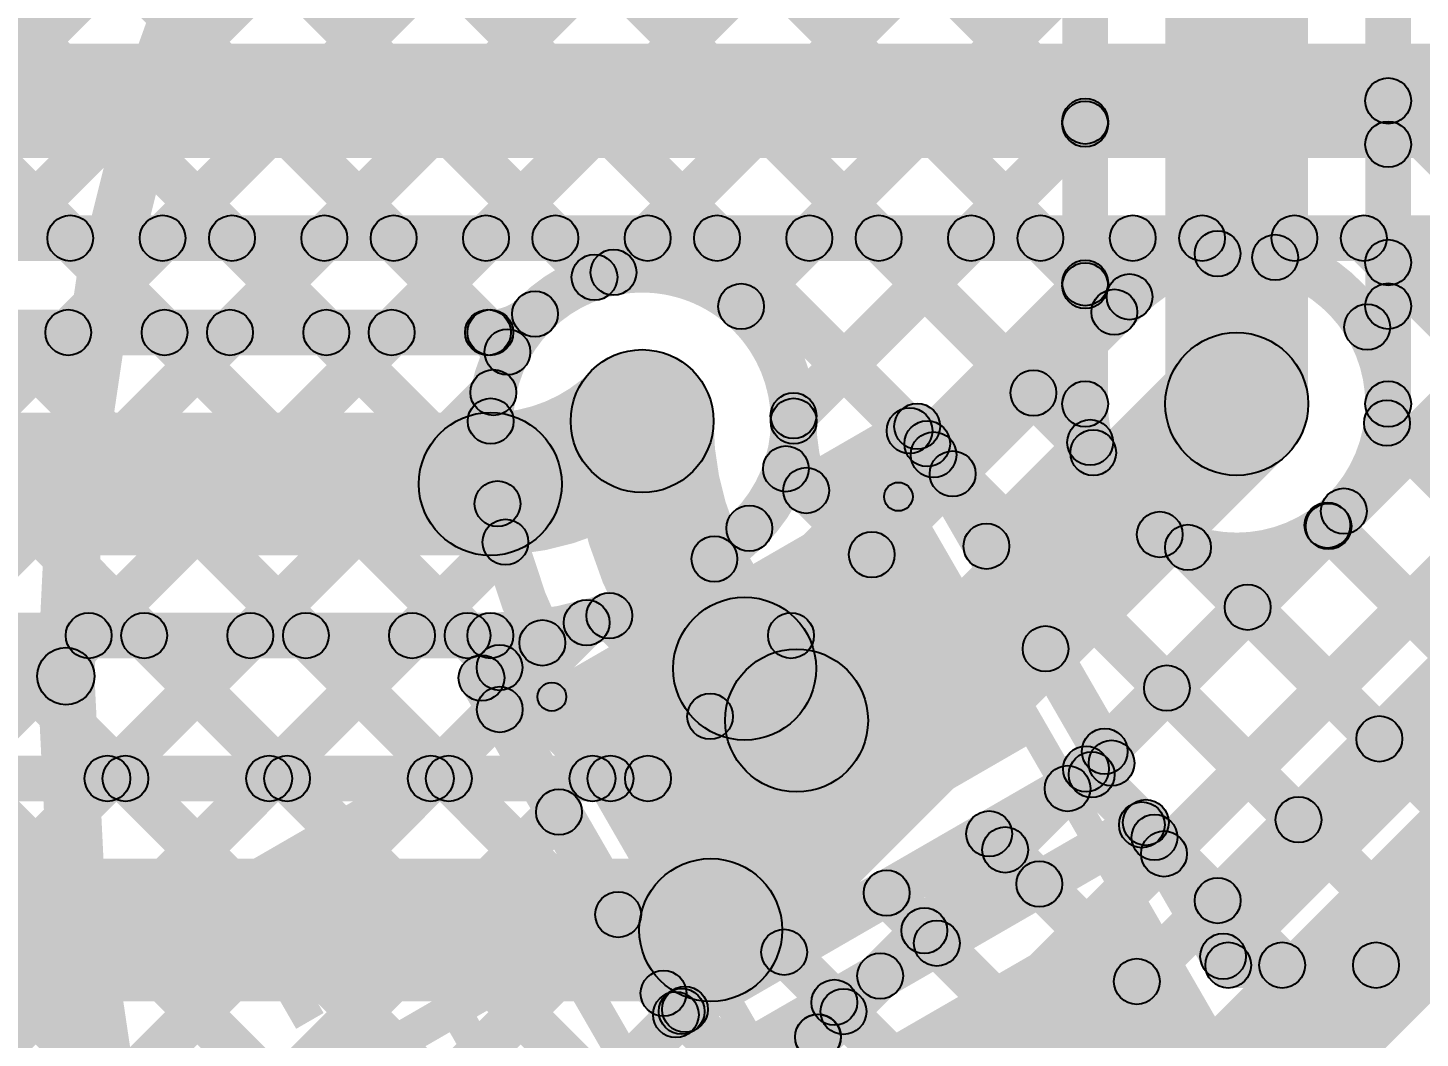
# Model space of a CAD drawing. Header units: millimetres. Extents: x 0 to 5.55, y 0 to 1.02.
# Drawn here: x 0.8995 to 1.1431, y 0.4211 to 0.5978 of the extents above; entities that cross this region are included whole.
import ezdxf

# ---------------------------------------------------------------- set-up
doc = ezdxf.new("R2010")
doc.units = ezdxf.units.MM
doc.header["$MEASUREMENT"] = 0
for name, color, linetype in [('BottomLayer', 5, 'Continuous'), ('TopLayer', 1, 'Continuous'), ('TopOverlay', 2, 'Continuous'), ('TopPaste', 8, 'Continuous'), ('TopSolder', 216, 'Continuous'), ('ViaHoleLayer', 16, 'Continuous')]:
    doc.layers.add(name, color=color, linetype=linetype)

# ---------------------------------------------------------------- blocks, each defined once
blk = doc.blocks.new('LED_0805_38')
at = {"layer": 'TopLayer'}
for points in [[(-0.05999, 0.03001), (-0.01999, 0.03001), (-0.01999, -0.02999), (-0.05999, -0.02999)], [(0.02001, 0.03001), (0.06001, 0.03001), (0.06001, -0.02999), (0.02001, -0.02999)]]:
    blk.add_hatch(color=1, dxfattribs=at).paths.add_polyline_path(points)
at = {"layer": 'TopOverlay'}
h = blk.add_hatch(color=2, dxfattribs=at)
edge = h.paths.add_edge_path()
edge.add_arc((-0.06499, 0.03501), 0.0025, 0, 360)
h = blk.add_hatch(color=2, dxfattribs=at)
edge = h.paths.add_edge_path()
edge.add_arc((-0.06499, 0.03501), 0.0025, 0, 360)
for points in [[(-0.06499, 0.03251), (-0.06499, 0.03751), (0.06501, 0.03751), (0.06501, 0.03251)], [(0.09601, 0.03701), (0.06401, 0.03701), (0.06401, -0.03699), (0.09601, -0.03699)], [(-0.06249, -0.03499), (-0.06749, -0.03499), (-0.06749, 0.03501), (-0.06249, 0.03501)], [(0.06751, -0.03499), (0.06251, -0.03499), (0.06251, 0.03501), (0.06751, 0.03501)], [(-0.06499, -0.03749), (-0.06499, -0.03249), (0.06501, -0.03249), (0.06501, -0.03749)]]:
    blk.add_hatch(color=2, dxfattribs=at).paths.add_polyline_path(points)
h = blk.add_hatch(color=2, dxfattribs=at)
edge = h.paths.add_edge_path()
edge.add_arc((0.06501, 0.03501), 0.0025, 0, 360)
h = blk.add_hatch(color=2, dxfattribs=at)
edge = h.paths.add_edge_path()
edge.add_arc((0.06501, 0.03501), 0.0025, 0, 360)
h = blk.add_hatch(color=2, dxfattribs=at)
edge = h.paths.add_edge_path()
edge.add_arc((-0.06499, -0.03499), 0.0025, 0, 360)
h = blk.add_hatch(color=2, dxfattribs=at)
edge = h.paths.add_edge_path()
edge.add_arc((-0.06499, -0.03499), 0.0025, 0, 360)
h = blk.add_hatch(color=2, dxfattribs=at)
edge = h.paths.add_edge_path()
edge.add_arc((0.06501, -0.03499), 0.0025, 0, 360)
h = blk.add_hatch(color=2, dxfattribs=at)
edge = h.paths.add_edge_path()
edge.add_arc((0.06501, -0.03499), 0.0025, 0, 360)
at = {"layer": 'TopPaste'}
for points in [[(-0.05999, 0.03001), (-0.01999, 0.03001), (-0.01999, -0.02999), (-0.05999, -0.02999)], [(0.02001, 0.03001), (0.06001, 0.03001), (0.06001, -0.02999), (0.02001, -0.02999)]]:
    blk.add_hatch(color=8, dxfattribs=at).paths.add_polyline_path(points)
at = {"layer": 'TopSolder'}
for points in [[(-0.06399, 0.03401), (-0.01599, 0.03401), (-0.01599, -0.03399), (-0.06399, -0.03399)], [(0.01601, 0.03401), (0.06401, 0.03401), (0.06401, -0.03399), (0.01601, -0.03399)]]:
    blk.add_hatch(color=216, dxfattribs=at).paths.add_polyline_path(points)
at = {"layer": 'TopOverlay'}
for centre in [(-0.06499, 0.03501), (-0.06499, 0.03501), (0.06501, 0.03501), (0.06501, 0.03501), (-0.06499, -0.03499), (-0.06499, -0.03499), (0.06501, -0.03499), (0.06501, -0.03499)]:
    blk.add_circle(centre, 0.0025, dxfattribs=at)

msp = doc.modelspace()

# ---------------------------------------------------------------- hatches: boundary and pattern name
at = {"layer": 'BottomLayer'}
for points in [[(0.581, 0.575), (0.581, 0.595), (1.381, 0.595), (1.381, 0.575)], [(0.6876, 0.557), (0.6876, 0.565), (1.3715, 0.565), (1.3715, 0.557)], [(0.90944, 0.54167), (0.90378, 0.54733), (0.92028, 0.56383), (0.92594, 0.55817)], [(0.90413, 0.55817), (0.90979, 0.56383), (0.92629, 0.54733), (0.92063, 0.54167)], [(0.93772, 0.54167), (0.93207, 0.54733), (0.94857, 0.56383), (0.95422, 0.55817)], [(0.93242, 0.55817), (0.93808, 0.56383), (0.95458, 0.54733), (0.94892, 0.54167)], [(0.96601, 0.54167), (0.96035, 0.54733), (0.97685, 0.56383), (0.98251, 0.55817)], [(0.9607, 0.55817), (0.96636, 0.56383), (0.98286, 0.54733), (0.9772, 0.54167)], [(0.98899, 0.55817), (0.99464, 0.56383), (1.00149, 0.55698), (0.99583, 0.55133)], [(1.00115, 0.46367), (0.99549, 0.46933), (1.08999, 0.56383), (1.09565, 0.55817)], [(1.00481, 0.55219), (0.99916, 0.55785), (1.00514, 0.56383), (1.01079, 0.55817)], [(1.006, 0.38367), (1.00034, 0.38933), (1.17484, 0.56383), (1.1805, 0.55817)], [(1.01727, 0.55817), (1.02293, 0.56383), (1.06414, 0.52262), (1.05848, 0.51696)], [(1.02714, 0.54623), (1.02148, 0.55189), (1.03342, 0.56383), (1.03908, 0.55817)], [(1.03428, 0.38367), (1.02863, 0.38933), (1.20313, 0.56383), (1.20878, 0.55817)], [(1.03631, 0.52712), (1.03065, 0.53278), (1.0617, 0.56383), (1.06736, 0.55817)], [(1.04556, 0.55817), (1.05121, 0.56383), (1.07828, 0.53676), (1.07263, 0.5311)], [(1.07384, 0.55817), (1.0795, 0.56383), (1.09242, 0.5509), (1.08677, 0.54524)], [(1.10212, 0.55817), (1.10778, 0.56383), (1.11049, 0.56112), (1.10484, 0.55546)], [(1.12056, 0.5548), (1.1149, 0.56046), (1.11827, 0.56383), (1.12393, 0.55817)], [(1.13041, 0.55817), (1.13607, 0.56383), (1.18121, 0.51869), (1.17555, 0.51303)], [(1.13666, 0.54262), (1.13101, 0.54828), (1.14656, 0.56383), (1.15221, 0.55817)], [(1.01085, 0.46367), (1.00519, 0.46933), (1.08943, 0.55357), (1.09509, 0.54791)], [(0.764, 0.5405), (0.764, 0.5485), (0.98044, 0.5485), (0.98044, 0.5405)], [(1.02784, 0.43116), (1.01016, 0.44884), (1.10216, 0.54084), (1.11984, 0.52316)], [(1.13446, 0.52584), (1.14012, 0.53149), (1.16707, 0.50454), (1.16141, 0.49889)], [(0.73, 0.5055), (0.73, 0.5305), (0.98044, 0.5305), (0.98044, 0.5055)], [(1.02933, 0.51783), (1.03498, 0.52349), (1.05, 0.50847), (1.04434, 0.50282)], [(1.05185, 0.38367), (1.04619, 0.38933), (1.17943, 0.52257), (1.18509, 0.51691)], [(1.0406, 0.41847), (1.03494, 0.42412), (1.12691, 0.51609), (1.13257, 0.51043)], [(1.12424, 0.50777), (1.1299, 0.51342), (1.15292, 0.4904), (1.14727, 0.48474)], [(1.06884, 0.35116), (1.05116, 0.36884), (1.19216, 0.50984), (1.20984, 0.49216)], [(1.01681, 0.50206), (1.02247, 0.50772), (1.03586, 0.49433), (1.0302, 0.48868)], [(0.99844, 0.49215), (1.0041, 0.49781), (1.02171, 0.48019), (1.01606, 0.47453)], [(1.1101, 0.49363), (1.11576, 0.49928), (1.13878, 0.47626), (1.13313, 0.4706)], [(0.764, 0.4875), (0.764, 0.4955), (0.98044, 0.4955), (0.98044, 0.4875)], [(0.97286, 0.46367), (0.9672, 0.46933), (0.99446, 0.49658), (1.00012, 0.49093)], [(0.88801, 0.46367), (0.88235, 0.46933), (0.90735, 0.49433), (0.91301, 0.48867)], [(0.88878, 0.48867), (0.89444, 0.49433), (0.91944, 0.46933), (0.91378, 0.46367)], [(0.91629, 0.46367), (0.91064, 0.46933), (0.93564, 0.49433), (0.94129, 0.48867)], [(0.91707, 0.48867), (0.92272, 0.49433), (0.94772, 0.46933), (0.94207, 0.46367)], [(0.94458, 0.46367), (0.93892, 0.46933), (0.96392, 0.49433), (0.96958, 0.48867)], [(0.94535, 0.48867), (0.95101, 0.49433), (0.97601, 0.46933), (0.97035, 0.46367)], [(0.97363, 0.48867), (0.97929, 0.49433), (1.00429, 0.46933), (0.99863, 0.46367)], [(1.09596, 0.47948), (1.10162, 0.48514), (1.12464, 0.46212), (1.11898, 0.45646)], [(0.764, 0.4625), (0.764, 0.4705), (1.00802, 0.4705), (1.00802, 0.4625)], [(1.08182, 0.46534), (1.08747, 0.471), (1.1105, 0.44797), (1.10484, 0.44232)], [(1.06768, 0.4512), (1.07333, 0.45686), (1.09636, 0.43383), (1.0907, 0.42818)], [(0.73, 0.4275), (0.73, 0.4525), (1.019, 0.4525), (1.019, 0.4275)], [(1.05353, 0.43706), (1.05919, 0.44271), (1.08221, 0.41969), (1.07656, 0.41403)], [(1.03939, 0.42291), (1.04505, 0.42857), (1.06807, 0.40555), (1.06241, 0.39989)]]:
    msp.add_hatch(color=5, dxfattribs=at).paths.add_polyline_path(points)
h = msp.add_hatch(color=5, dxfattribs=at)
edge = h.paths.add_edge_path()
edge.add_arc((0.90696, 0.561), 0.004, 0, 360)
h = msp.add_hatch(color=5, dxfattribs=at)
edge = h.paths.add_edge_path()
edge.add_arc((0.92311, 0.561), 0.004, 0, 360)
h = msp.add_hatch(color=5, dxfattribs=at)
edge = h.paths.add_edge_path()
edge.add_arc((0.93525, 0.561), 0.004, 0, 360)
h = msp.add_hatch(color=5, dxfattribs=at)
edge = h.paths.add_edge_path()
edge.add_arc((0.9514, 0.561), 0.004, 0, 360)
h = msp.add_hatch(color=5, dxfattribs=at)
edge = h.paths.add_edge_path()
edge.add_arc((0.96353, 0.561), 0.004, 0, 360)
h = msp.add_hatch(color=5, dxfattribs=at)
edge = h.paths.add_edge_path()
edge.add_arc((0.97968, 0.561), 0.004, 0, 360)
h = msp.add_hatch(color=5, dxfattribs=at)
edge = h.paths.add_edge_path()
edge.add_arc((0.99182, 0.561), 0.004, 0, 360)
h = msp.add_hatch(color=5, dxfattribs=at)
edge = h.paths.add_edge_path()
edge.add_arc((1.00796, 0.561), 0.004, 0, 360)
h = msp.add_hatch(color=5, dxfattribs=at)
edge = h.paths.add_edge_path()
edge.add_arc((1.0201, 0.561), 0.004, 0, 360)
h = msp.add_hatch(color=5, dxfattribs=at)
edge = h.paths.add_edge_path()
edge.add_arc((1.03625, 0.561), 0.004, 0, 360)
h = msp.add_hatch(color=5, dxfattribs=at)
edge = h.paths.add_edge_path()
edge.add_arc((1.04838, 0.561), 0.004, 0, 360)
h = msp.add_hatch(color=5, dxfattribs=at)
edge = h.paths.add_edge_path()
edge.add_arc((1.06453, 0.561), 0.004, 0, 360)
h = msp.add_hatch(color=5, dxfattribs=at)
edge = h.paths.add_edge_path()
edge.add_arc((1.07667, 0.561), 0.004, 0, 360)
h = msp.add_hatch(color=5, dxfattribs=at)
edge = h.paths.add_edge_path()
edge.add_arc((1.09282, 0.561), 0.004, 0, 360)
h = msp.add_hatch(color=5, dxfattribs=at)
edge = h.paths.add_edge_path()
edge.add_arc((1.10495, 0.561), 0.004, 0, 360)
h = msp.add_hatch(color=5, dxfattribs=at)
edge = h.paths.add_edge_path()
edge.add_arc((1.1211, 0.561), 0.004, 0, 360)
h = msp.add_hatch(color=5, dxfattribs=at)
edge = h.paths.add_edge_path()
edge.add_arc((1.13324, 0.561), 0.004, 0, 360)
h = msp.add_hatch(color=5, dxfattribs=at)
edge = h.paths.add_edge_path()
edge.add_arc((1.10766, 0.55829), 0.004, 0, 360)
h = msp.add_hatch(color=5, dxfattribs=at)
edge = h.paths.add_edge_path()
edge.add_arc((1.11773, 0.55763), 0.004, 0, 360)
h = msp.add_hatch(color=5, dxfattribs=at)
edge = h.paths.add_edge_path()
edge.add_arc((0.99866, 0.55415), 0.004, 0, 360)
h = msp.add_hatch(color=5, dxfattribs=at)
edge = h.paths.add_edge_path()
edge.add_arc((1.00199, 0.55502), 0.004, 0, 360)
h = msp.add_hatch(color=5, dxfattribs=at)
edge = h.paths.add_edge_path()
edge.add_arc((1.02431, 0.54906), 0.004, 0, 360)
h = msp.add_hatch(color=5, dxfattribs=at)
edge = h.paths.add_edge_path()
edge.add_arc((1.09226, 0.55074), 0.004, 0, 360)
h = msp.add_hatch(color=5, dxfattribs=at)
edge = h.paths.add_edge_path()
edge.add_arc((1.09226, 0.55074), 0.004, 0, 360)
h = msp.add_hatch(color=5, dxfattribs=at)
edge = h.paths.add_edge_path()
edge.add_arc((0.98826, 0.54774), 0.004, 0, 360)
h = msp.add_hatch(color=5, dxfattribs=at)
edge = h.paths.add_edge_path()
edge.add_arc((0.98826, 0.54774), 0.004, 0, 360)
h = msp.add_hatch(color=5, dxfattribs=at)
edge = h.paths.add_edge_path()
edge.add_arc((1.0896, 0.54807), 0.004, 0, 360)
h = msp.add_hatch(color=5, dxfattribs=at)
edge = h.paths.add_edge_path()
edge.add_arc((0.90661, 0.5445), 0.004, 0, 360)
h = msp.add_hatch(color=5, dxfattribs=at)
edge = h.paths.add_edge_path()
edge.add_arc((0.92346, 0.5445), 0.004, 0, 360)
h = msp.add_hatch(color=5, dxfattribs=at)
edge = h.paths.add_edge_path()
edge.add_arc((0.9349, 0.5445), 0.004, 0, 360)
h = msp.add_hatch(color=5, dxfattribs=at)
edge = h.paths.add_edge_path()
edge.add_arc((0.95175, 0.5445), 0.004, 0, 360)
h = msp.add_hatch(color=5, dxfattribs=at)
edge = h.paths.add_edge_path()
edge.add_arc((0.96318, 0.5445), 0.004, 0, 360)
h = msp.add_hatch(color=5, dxfattribs=at)
edge = h.paths.add_edge_path()
edge.add_arc((0.98003, 0.5445), 0.004, 0, 360)
h = msp.add_hatch(color=5, dxfattribs=at)
edge = h.paths.add_edge_path()
edge.add_arc((0.98044, 0.5445), 0.004, 0, 360)
h = msp.add_hatch(color=5, dxfattribs=at)
edge = h.paths.add_edge_path()
edge.add_arc((0.98044, 0.5445), 0.004, 0, 360)
h = msp.add_hatch(color=5, dxfattribs=at)
edge = h.paths.add_edge_path()
edge.add_arc((1.13383, 0.54545), 0.004, 0, 360)
h = msp.add_hatch(color=5, dxfattribs=at)
edge = h.paths.add_edge_path()
edge.add_arc((1.111, 0.532), 0.0125, 0, 360)
h = msp.add_hatch(color=5, dxfattribs=at)
edge = h.paths.add_edge_path()
edge.add_arc((1.111, 0.532), 0.01181, 0, 360)
h = msp.add_hatch(color=5, dxfattribs=at)
edge = h.paths.add_edge_path()
edge.add_arc((1.007, 0.529), 0.0125, 0, 360)
h = msp.add_hatch(color=5, dxfattribs=at)
edge = h.paths.add_edge_path()
edge.add_arc((1.007, 0.529), 0.01181, 0, 360)
h = msp.add_hatch(color=5, dxfattribs=at)
edge = h.paths.add_edge_path()
edge.add_arc((1.07545, 0.53393), 0.004, 0, 360)
h = msp.add_hatch(color=5, dxfattribs=at)
edge = h.paths.add_edge_path()
edge.add_arc((1.1375, 0.532), 0.004, 0, 360)
h = msp.add_hatch(color=5, dxfattribs=at)
edge = h.paths.add_edge_path()
edge.add_arc((1.1375, 0.532), 0.004, 0, 360)
h = msp.add_hatch(color=5, dxfattribs=at)
edge = h.paths.add_edge_path()
edge.add_arc((1.03348, 0.52995), 0.004, 0, 360)
h = msp.add_hatch(color=5, dxfattribs=at)
edge = h.paths.add_edge_path()
edge.add_arc((1.0335, 0.529), 0.004, 0, 360)
h = msp.add_hatch(color=5, dxfattribs=at)
edge = h.paths.add_edge_path()
edge.add_arc((1.0335, 0.529), 0.004, 0, 360)
h = msp.add_hatch(color=5, dxfattribs=at)
edge = h.paths.add_edge_path()
edge.add_arc((1.13729, 0.52866), 0.004, 0, 360)
h = msp.add_hatch(color=5, dxfattribs=at)
edge = h.paths.add_edge_path()
edge.add_arc((0.98044, 0.518), 0.0125, 0, 360)
h = msp.add_hatch(color=5, dxfattribs=at)
edge = h.paths.add_edge_path()
edge.add_arc((0.98044, 0.518), 0.0125, 0, 360)
h = msp.add_hatch(color=5, dxfattribs=at)
edge = h.paths.add_edge_path()
edge.add_arc((1.03215, 0.52066), 0.004, 0, 360)
h = msp.add_hatch(color=5, dxfattribs=at)
edge = h.paths.add_edge_path()
edge.add_arc((1.06131, 0.51979), 0.004, 0, 360)
h = msp.add_hatch(color=5, dxfattribs=at)
edge = h.paths.add_edge_path()
edge.add_arc((1.12974, 0.51326), 0.004, 0, 360)
h = msp.add_hatch(color=5, dxfattribs=at)
edge = h.paths.add_edge_path()
edge.add_arc((1.12974, 0.51326), 0.004, 0, 360)
h = msp.add_hatch(color=5, dxfattribs=at)
edge = h.paths.add_edge_path()
edge.add_arc((1.02574, 0.51026), 0.004, 0, 360)
h = msp.add_hatch(color=5, dxfattribs=at)
edge = h.paths.add_edge_path()
edge.add_arc((1.02574, 0.51026), 0.004, 0, 360)
h = msp.add_hatch(color=5, dxfattribs=at)
edge = h.paths.add_edge_path()
edge.add_arc((1.12707, 0.5106), 0.004, 0, 360)
h = msp.add_hatch(color=5, dxfattribs=at)
edge = h.paths.add_edge_path()
edge.add_arc((1.04717, 0.50565), 0.004, 0, 360)
h = msp.add_hatch(color=5, dxfattribs=at)
edge = h.paths.add_edge_path()
edge.add_arc((1.01964, 0.50489), 0.004, 0, 360)
h = msp.add_hatch(color=5, dxfattribs=at)
edge = h.paths.add_edge_path()
edge.add_arc((1.11293, 0.49645), 0.004, 0, 360)
h = msp.add_hatch(color=5, dxfattribs=at)
edge = h.paths.add_edge_path()
edge.add_arc((0.99729, 0.49375), 0.004, 0, 360)
h = msp.add_hatch(color=5, dxfattribs=at)
edge = h.paths.add_edge_path()
edge.add_arc((1.00127, 0.49498), 0.004, 0, 360)
h = msp.add_hatch(color=5, dxfattribs=at)
edge = h.paths.add_edge_path()
edge.add_arc((0.91018, 0.4915), 0.004, 0, 360)
h = msp.add_hatch(color=5, dxfattribs=at)
edge = h.paths.add_edge_path()
edge.add_arc((0.91989, 0.4915), 0.004, 0, 360)
h = msp.add_hatch(color=5, dxfattribs=at)
edge = h.paths.add_edge_path()
edge.add_arc((0.93846, 0.4915), 0.004, 0, 360)
h = msp.add_hatch(color=5, dxfattribs=at)
edge = h.paths.add_edge_path()
edge.add_arc((0.94818, 0.4915), 0.004, 0, 360)
h = msp.add_hatch(color=5, dxfattribs=at)
edge = h.paths.add_edge_path()
edge.add_arc((0.96675, 0.4915), 0.004, 0, 360)
h = msp.add_hatch(color=5, dxfattribs=at)
edge = h.paths.add_edge_path()
edge.add_arc((0.97646, 0.4915), 0.004, 0, 360)
h = msp.add_hatch(color=5, dxfattribs=at)
edge = h.paths.add_edge_path()
edge.add_arc((0.98044, 0.4915), 0.004, 0, 360)
h = msp.add_hatch(color=5, dxfattribs=at)
edge = h.paths.add_edge_path()
edge.add_arc((0.98044, 0.4915), 0.004, 0, 360)
h = msp.add_hatch(color=5, dxfattribs=at)
edge = h.paths.add_edge_path()
edge.add_arc((1.03303, 0.4915), 0.004, 0, 360)
h = msp.add_hatch(color=5, dxfattribs=at)
edge = h.paths.add_edge_path()
edge.add_arc((1.09879, 0.48231), 0.004, 0, 360)
h = msp.add_hatch(color=5, dxfattribs=at)
edge = h.paths.add_edge_path()
edge.add_arc((1.01889, 0.47736), 0.004, 0, 360)
h = msp.add_hatch(color=5, dxfattribs=at)
edge = h.paths.add_edge_path()
edge.add_arc((1.13595, 0.47343), 0.004, 0, 360)
h = msp.add_hatch(color=5, dxfattribs=at)
edge = h.paths.add_edge_path()
edge.add_arc((0.91346, 0.4665), 0.004, 0, 360)
h = msp.add_hatch(color=5, dxfattribs=at)
edge = h.paths.add_edge_path()
edge.add_arc((0.91661, 0.4665), 0.004, 0, 360)
h = msp.add_hatch(color=5, dxfattribs=at)
edge = h.paths.add_edge_path()
edge.add_arc((0.94175, 0.4665), 0.004, 0, 360)
h = msp.add_hatch(color=5, dxfattribs=at)
edge = h.paths.add_edge_path()
edge.add_arc((0.94489, 0.4665), 0.004, 0, 360)
h = msp.add_hatch(color=5, dxfattribs=at)
edge = h.paths.add_edge_path()
edge.add_arc((0.97003, 0.4665), 0.004, 0, 360)
h = msp.add_hatch(color=5, dxfattribs=at)
edge = h.paths.add_edge_path()
edge.add_arc((0.97318, 0.4665), 0.004, 0, 360)
h = msp.add_hatch(color=5, dxfattribs=at)
edge = h.paths.add_edge_path()
edge.add_arc((0.99832, 0.4665), 0.004, 0, 360)
h = msp.add_hatch(color=5, dxfattribs=at)
edge = h.paths.add_edge_path()
edge.add_arc((1.00146, 0.4665), 0.004, 0, 360)
h = msp.add_hatch(color=5, dxfattribs=at)
edge = h.paths.add_edge_path()
edge.add_arc((1.00802, 0.4665), 0.004, 0, 360)
h = msp.add_hatch(color=5, dxfattribs=at)
edge = h.paths.add_edge_path()
edge.add_arc((1.00802, 0.4665), 0.004, 0, 360)
h = msp.add_hatch(color=5, dxfattribs=at)
edge = h.paths.add_edge_path()
edge.add_arc((1.08465, 0.46817), 0.004, 0, 360)
h = msp.add_hatch(color=5, dxfattribs=at)
edge = h.paths.add_edge_path()
edge.add_arc((1.12181, 0.45929), 0.004, 0, 360)
h = msp.add_hatch(color=5, dxfattribs=at)
edge = h.paths.add_edge_path()
edge.add_arc((1.0705, 0.45403), 0.004, 0, 360)
h = msp.add_hatch(color=5, dxfattribs=at)
edge = h.paths.add_edge_path()
edge.add_arc((1.019, 0.44), 0.0125, 0, 360)
h = msp.add_hatch(color=5, dxfattribs=at)
edge = h.paths.add_edge_path()
edge.add_arc((1.019, 0.44), 0.0125, 0, 360)
h = msp.add_hatch(color=5, dxfattribs=at)
edge = h.paths.add_edge_path()
edge.add_arc((1.10767, 0.44515), 0.004, 0, 360)
h = msp.add_hatch(color=5, dxfattribs=at)
edge = h.paths.add_edge_path()
edge.add_arc((1.05636, 0.43989), 0.004, 0, 360)
h = msp.add_hatch(color=5, dxfattribs=at)
edge = h.paths.add_edge_path()
edge.add_arc((1.09353, 0.431), 0.004, 0, 360)
h = msp.add_hatch(color=5, dxfattribs=at)
edge = h.paths.add_edge_path()
edge.add_arc((1.04222, 0.42574), 0.004, 0, 360)
h = msp.add_hatch(color=5, dxfattribs=at)
edge = h.paths.add_edge_path()
edge.add_arc((1.03774, 0.42126), 0.004, 0, 360)
h = msp.add_hatch(color=5, dxfattribs=at)
edge = h.paths.add_edge_path()
edge.add_arc((1.03777, 0.4213), 0.004, 0, 360)
h = msp.add_hatch(color=5, dxfattribs=at)
edge = h.paths.add_edge_path()
edge.add_arc((1.03777, 0.4213), 0.004, 0, 360)
at = {"layer": 'TopLayer'}
for points in [[(0.55642, 0.99074), (0.56208, 0.9964), (1.00149, 0.55698), (0.99583, 0.55133)], [(0.5847, 0.99074), (0.59036, 0.9964), (1.05661, 0.53014), (1.05096, 0.52449)], [(0.61787, 0.30667), (0.61221, 0.31233), (1.29628, 0.9964), (1.30194, 0.99074)], [(0.61299, 0.99074), (0.61864, 0.9964), (1.08874, 0.5263), (1.08308, 0.52065)], [(0.64616, 0.30667), (0.6405, 0.31233), (1.32457, 0.9964), (1.33022, 0.99074)], [(0.64127, 0.99074), (0.64693, 0.9964), (1.08733, 0.556), (1.08167, 0.55034)], [(0.67444, 0.30667), (0.66878, 0.31233), (1.35285, 0.9964), (1.35851, 0.99074)], [(0.66956, 0.99074), (0.67521, 0.9964), (1.08733, 0.58428), (1.08167, 0.57862)], [(0.70272, 0.30667), (0.69707, 0.31233), (1.38114, 0.9964), (1.38679, 0.99074)], [(0.64848, 0.78554), (0.65414, 0.7912), (1.01357, 0.43176), (1.00792, 0.42611)], [(0.54021, 0.78067), (0.54587, 0.78633), (1.01987, 0.31233), (1.01421, 0.30667)], [(0.5685, 0.78067), (0.57415, 0.78633), (1.04815, 0.31233), (1.0425, 0.30667)], [(0.59678, 0.78067), (0.60244, 0.78633), (1.07644, 0.31233), (1.07078, 0.30667)], [(0.62507, 0.78067), (0.63072, 0.78633), (1.05221, 0.36484), (1.04655, 0.35918)], [(0.7688, 0.75008), (0.77445, 0.75573), (0.98625, 0.54393), (0.9806, 0.53828)], [(0.75832, 0.73227), (0.76397, 0.73793), (0.98453, 0.51738), (0.97887, 0.51172)], [(0.73275, 0.72956), (0.7384, 0.73522), (0.98489, 0.48873), (0.97923, 0.48308)], [(0.73101, 0.30667), (0.72535, 0.31233), (1.08697, 0.67395), (1.09263, 0.66829)], [(1.00481, 0.55219), (0.99916, 0.55785), (1.08167, 0.64036), (1.08733, 0.63471)], [(1.0885, 0.532), (1.0805, 0.532), (1.0805, 0.6393), (1.0885, 0.6393)], [(1.1235, 0.532), (1.0985, 0.532), (1.0985, 0.6393), (1.1235, 0.6393)], [(1.1415, 0.532), (1.1335, 0.532), (1.1335, 0.6393), (1.1415, 0.6393)], [(1.02714, 0.54623), (1.02148, 0.55189), (1.08167, 0.61208), (1.08733, 0.60642)], [(1.14033, 0.57457), (1.13467, 0.58023), (1.16418, 0.60973), (1.16983, 0.60408)], [(1.13467, 0.58219), (1.14033, 0.58785), (1.16983, 0.55834), (1.16418, 0.55269)], [(1.03631, 0.52712), (1.03065, 0.53278), (1.08167, 0.5838), (1.08733, 0.57814)], [(1.14033, 0.54629), (1.13467, 0.55194), (1.16418, 0.58145), (1.16983, 0.57579)], [(1.13467, 0.55391), (1.14033, 0.55957), (1.17733, 0.52257), (1.17167, 0.51691)], [(1.05969, 0.52222), (1.05404, 0.52788), (1.08167, 0.55551), (1.08733, 0.54985)], [(1.09075, 0.46843), (1.0851, 0.47408), (1.16418, 0.55316), (1.16983, 0.54751)], [(0.75929, 0.30667), (0.75364, 0.31233), (0.97815, 0.53684), (0.98381, 0.53119)], [(1.03769, 0.5134), (1.03369, 0.52033), (1.05311, 0.53155), (1.05711, 0.52462)], [(1.13446, 0.52584), (1.14012, 0.53149), (1.18068, 0.49093), (1.17502, 0.48527)], [(1.05096, 0.52449), (1.05661, 0.53014), (1.06081, 0.52595), (1.05515, 0.52029)], [(1.05165, 0.52608), (1.05858, 0.53008), (1.09258, 0.47119), (1.08565, 0.46719)], [(1.10111, 0.45049), (1.09545, 0.45615), (1.17013, 0.53083), (1.17579, 0.52518)], [(1.07005, 0.50429), (1.06439, 0.50995), (1.08254, 0.5281), (1.0882, 0.52244)], [(1.05515, 0.52029), (1.06081, 0.52595), (1.15007, 0.43668), (1.14441, 0.43103)], [(1.0804, 0.48636), (1.07474, 0.49201), (1.09472, 0.51199), (1.10038, 0.50634)], [(1.12405, 0.50796), (1.12971, 0.51361), (1.19479, 0.44854), (1.18913, 0.44288)], [(0.78758, 0.30667), (0.78192, 0.31233), (0.98026, 0.51067), (0.98592, 0.50501)], [(1.09965, 0.50408), (1.1053, 0.50974), (1.1754, 0.43964), (1.16974, 0.43398)], [(1.11146, 0.43256), (1.1058, 0.43822), (1.17167, 0.50409), (1.17733, 0.49843)], [(1.01609, 0.47688), (1.03377, 0.49456), (1.04285, 0.48548), (1.02517, 0.4678)], [(0.9809, 0.48062), (0.9769, 0.48755), (0.98754, 0.49369), (0.99154, 0.48676)], [(0.97544, 0.48208), (0.98237, 0.48608), (1.01637, 0.42719), (1.00944, 0.42319)], [(1.13821, 0.43103), (1.13255, 0.43668), (1.18021, 0.48434), (1.18587, 0.47869)], [(0.81586, 0.30667), (0.8102, 0.31233), (0.97926, 0.48139), (0.98492, 0.47573)], [(1.0149, 0.42173), (1.0109, 0.42866), (1.08711, 0.47266), (1.09111, 0.46573)], [(1.08425, 0.46193), (1.0786, 0.46758), (1.0851, 0.47408), (1.09075, 0.46843)], [(1.0828, 0.46436), (1.08846, 0.47001), (1.09724, 0.46123), (1.09159, 0.45557)], [(1.05147, 0.42914), (1.04581, 0.4348), (1.0786, 0.46758), (1.08425, 0.46193)], [(0.84415, 0.30667), (0.83849, 0.31233), (0.98962, 0.46346), (0.99527, 0.4578)], [(1.0209, 0.41134), (1.0169, 0.41827), (1.09311, 0.46227), (1.09711, 0.45534)], [(1.09159, 0.45557), (1.09724, 0.46123), (1.09944, 0.45903), (1.09379, 0.45337)], [(1.09165, 0.4568), (1.09858, 0.4608), (1.11298, 0.43586), (1.10605, 0.43186)], [(1.06487, 0.454), (1.07053, 0.45966), (1.07931, 0.45087), (1.07366, 0.44522)], [(1.09379, 0.45337), (1.09944, 0.45903), (1.12179, 0.43668), (1.11613, 0.43103)], [(1.04694, 0.44365), (1.0526, 0.44931), (1.06138, 0.44052), (1.05572, 0.43486)], [(0.87243, 0.30667), (0.86677, 0.31233), (0.99997, 0.44553), (1.00563, 0.43987)], [(1.02901, 0.4333), (1.03467, 0.43895), (1.04345, 0.43017), (1.03779, 0.42451)], [(1.10952, 0.42986), (1.10952, 0.43786), (1.15194, 0.43786), (1.15194, 0.42986)], [(1.00792, 0.42611), (1.01357, 0.43176), (1.01673, 0.4286), (1.01108, 0.42294)], [(0.90071, 0.30667), (0.89506, 0.31233), (1.01167, 0.42895), (1.01733, 0.42329)], [(1.01108, 0.42294), (1.01673, 0.4286), (1.02552, 0.41982), (1.01986, 0.41416)]]:
    msp.add_hatch(color=1, dxfattribs=at).paths.add_polyline_path(points)
h = msp.add_hatch(color=1, dxfattribs=at)
edge = h.paths.add_edge_path()
edge.add_arc((1.1375, 0.58502), 0.004, 0, 360)
h = msp.add_hatch(color=1, dxfattribs=at)
edge = h.paths.add_edge_path()
edge.add_arc((1.0845, 0.58145), 0.004, 0, 360)
h = msp.add_hatch(color=1, dxfattribs=at)
edge = h.paths.add_edge_path()
edge.add_arc((1.0845, 0.58097), 0.004, 0, 360)
h = msp.add_hatch(color=1, dxfattribs=at)
edge = h.paths.add_edge_path()
edge.add_arc((1.1375, 0.5774), 0.004, 0, 360)
h = msp.add_hatch(color=1, dxfattribs=at)
edge = h.paths.add_edge_path()
edge.add_arc((1.1375, 0.55674), 0.004, 0, 360)
h = msp.add_hatch(color=1, dxfattribs=at)
edge = h.paths.add_edge_path()
edge.add_arc((0.99866, 0.55415), 0.004, 0, 360)
h = msp.add_hatch(color=1, dxfattribs=at)
edge = h.paths.add_edge_path()
edge.add_arc((1.00199, 0.55502), 0.004, 0, 360)
h = msp.add_hatch(color=1, dxfattribs=at)
edge = h.paths.add_edge_path()
edge.add_arc((1.0845, 0.55317), 0.004, 0, 360)
h = msp.add_hatch(color=1, dxfattribs=at)
edge = h.paths.add_edge_path()
edge.add_arc((1.0845, 0.55268), 0.004, 0, 360)
h = msp.add_hatch(color=1, dxfattribs=at)
edge = h.paths.add_edge_path()
edge.add_arc((1.02431, 0.54906), 0.004, 0, 360)
h = msp.add_hatch(color=1, dxfattribs=at)
edge = h.paths.add_edge_path()
edge.add_arc((1.1375, 0.54911), 0.004, 0, 360)
h = msp.add_hatch(color=1, dxfattribs=at)
edge = h.paths.add_edge_path()
edge.add_arc((0.98343, 0.5411), 0.004, 0, 360)
h = msp.add_hatch(color=1, dxfattribs=at)
edge = h.paths.add_edge_path()
edge.add_arc((1.111, 0.532), 0.0125, 0, 360)
h = msp.add_hatch(color=1, dxfattribs=at)
edge = h.paths.add_edge_path()
edge.add_arc((1.111, 0.532), 0.01181, 0, 360)
h = msp.add_hatch(color=1, dxfattribs=at)
edge = h.paths.add_edge_path()
edge.add_arc((1.007, 0.529), 0.0125, 0, 360)
h = msp.add_hatch(color=1, dxfattribs=at)
edge = h.paths.add_edge_path()
edge.add_arc((1.007, 0.529), 0.01181, 0, 360)
h = msp.add_hatch(color=1, dxfattribs=at)
edge = h.paths.add_edge_path()
edge.add_arc((0.98098, 0.53401), 0.004, 0, 360)
h = msp.add_hatch(color=1, dxfattribs=at)
edge = h.paths.add_edge_path()
edge.add_arc((1.0845, 0.532), 0.004, 0, 360)
h = msp.add_hatch(color=1, dxfattribs=at)
edge = h.paths.add_edge_path()
edge.add_arc((1.0845, 0.532), 0.004, 0, 360)
h = msp.add_hatch(color=1, dxfattribs=at)
edge = h.paths.add_edge_path()
edge.add_arc((1.1375, 0.532), 0.004, 0, 360)
h = msp.add_hatch(color=1, dxfattribs=at)
edge = h.paths.add_edge_path()
edge.add_arc((1.1375, 0.532), 0.004, 0, 360)
h = msp.add_hatch(color=1, dxfattribs=at)
edge = h.paths.add_edge_path()
edge.add_arc((1.03348, 0.52995), 0.004, 0, 360)
h = msp.add_hatch(color=1, dxfattribs=at)
edge = h.paths.add_edge_path()
edge.add_arc((0.9805, 0.529), 0.004, 0, 360)
h = msp.add_hatch(color=1, dxfattribs=at)
edge = h.paths.add_edge_path()
edge.add_arc((0.9805, 0.529), 0.004, 0, 360)
h = msp.add_hatch(color=1, dxfattribs=at)
edge = h.paths.add_edge_path()
edge.add_arc((1.0335, 0.529), 0.004, 0, 360)
h = msp.add_hatch(color=1, dxfattribs=at)
edge = h.paths.add_edge_path()
edge.add_arc((1.0335, 0.529), 0.004, 0, 360)
h = msp.add_hatch(color=1, dxfattribs=at)
edge = h.paths.add_edge_path()
edge.add_arc((1.05378, 0.52732), 0.004, 0, 360)
h = msp.add_hatch(color=1, dxfattribs=at)
edge = h.paths.add_edge_path()
edge.add_arc((1.05378, 0.52732), 0.004, 0, 360)
h = msp.add_hatch(color=1, dxfattribs=at)
edge = h.paths.add_edge_path()
edge.add_arc((1.05511, 0.52808), 0.004, 0, 360)
h = msp.add_hatch(color=1, dxfattribs=at)
edge = h.paths.add_edge_path()
edge.add_arc((1.05511, 0.52808), 0.004, 0, 360)
h = msp.add_hatch(color=1, dxfattribs=at)
edge = h.paths.add_edge_path()
edge.add_arc((1.13729, 0.52866), 0.004, 0, 360)
h = msp.add_hatch(color=1, dxfattribs=at)
edge = h.paths.add_edge_path()
edge.add_arc((1.05687, 0.52505), 0.004, 0, 360)
h = msp.add_hatch(color=1, dxfattribs=at)
edge = h.paths.add_edge_path()
edge.add_arc((1.08537, 0.52527), 0.004, 0, 360)
h = msp.add_hatch(color=1, dxfattribs=at)
edge = h.paths.add_edge_path()
edge.add_arc((1.05798, 0.52312), 0.004, 0, 360)
h = msp.add_hatch(color=1, dxfattribs=at)
edge = h.paths.add_edge_path()
edge.add_arc((1.05798, 0.52312), 0.004, 0, 360)
h = msp.add_hatch(color=1, dxfattribs=at)
edge = h.paths.add_edge_path()
edge.add_arc((1.08591, 0.52348), 0.004, 0, 360)
h = msp.add_hatch(color=1, dxfattribs=at)
edge = h.paths.add_edge_path()
edge.add_arc((1.03569, 0.51687), 0.004, 0, 360)
h = msp.add_hatch(color=1, dxfattribs=at)
edge = h.paths.add_edge_path()
edge.add_arc((1.03569, 0.51687), 0.004, 0, 360)
h = msp.add_hatch(color=1, dxfattribs=at)
edge = h.paths.add_edge_path()
edge.add_arc((0.9817, 0.51455), 0.004, 0, 360)
h = msp.add_hatch(color=1, dxfattribs=at)
edge = h.paths.add_edge_path()
edge.add_arc((1.12688, 0.51079), 0.004, 0, 360)
h = msp.add_hatch(color=1, dxfattribs=at)
edge = h.paths.add_edge_path()
edge.add_arc((0.98309, 0.50784), 0.004, 0, 360)
h = msp.add_hatch(color=1, dxfattribs=at)
edge = h.paths.add_edge_path()
edge.add_arc((1.09755, 0.50917), 0.004, 0, 360)
h = msp.add_hatch(color=1, dxfattribs=at)
edge = h.paths.add_edge_path()
edge.add_arc((1.06722, 0.50712), 0.004, 0, 360)
h = msp.add_hatch(color=1, dxfattribs=at)
edge = h.paths.add_edge_path()
edge.add_arc((1.10248, 0.50691), 0.004, 0, 360)
h = msp.add_hatch(color=1, dxfattribs=at)
edge = h.paths.add_edge_path()
edge.add_arc((1.02493, 0.48572), 0.0125, 0, 360)
h = msp.add_hatch(color=1, dxfattribs=at)
edge = h.paths.add_edge_path()
edge.add_arc((1.02493, 0.48572), 0.0125, 0, 360)
h = msp.add_hatch(color=1, dxfattribs=at)
edge = h.paths.add_edge_path()
edge.add_arc((0.98954, 0.49022), 0.004, 0, 360)
h = msp.add_hatch(color=1, dxfattribs=at)
edge = h.paths.add_edge_path()
edge.add_arc((0.98954, 0.49022), 0.004, 0, 360)
h = msp.add_hatch(color=1, dxfattribs=at)
edge = h.paths.add_edge_path()
edge.add_arc((1.07757, 0.48919), 0.004, 0, 360)
h = msp.add_hatch(color=1, dxfattribs=at)
edge = h.paths.add_edge_path()
edge.add_arc((0.98206, 0.4859), 0.004, 0, 360)
h = msp.add_hatch(color=1, dxfattribs=at)
edge = h.paths.add_edge_path()
edge.add_arc((0.9789, 0.48408), 0.004, 0, 360)
h = msp.add_hatch(color=1, dxfattribs=at)
edge = h.paths.add_edge_path()
edge.add_arc((0.9789, 0.48408), 0.004, 0, 360)
h = msp.add_hatch(color=1, dxfattribs=at)
edge = h.paths.add_edge_path()
edge.add_arc((1.03401, 0.47664), 0.0125, 0, 360)
h = msp.add_hatch(color=1, dxfattribs=at)
edge = h.paths.add_edge_path()
edge.add_arc((0.98209, 0.47856), 0.004, 0, 360)
h = msp.add_hatch(color=1, dxfattribs=at)
edge = h.paths.add_edge_path()
edge.add_arc((1.08792, 0.47125), 0.004, 0, 360)
h = msp.add_hatch(color=1, dxfattribs=at)
edge = h.paths.add_edge_path()
edge.add_arc((1.08792, 0.47125), 0.004, 0, 360)
h = msp.add_hatch(color=1, dxfattribs=at)
edge = h.paths.add_edge_path()
edge.add_arc((1.08911, 0.46919), 0.004, 0, 360)
h = msp.add_hatch(color=1, dxfattribs=at)
edge = h.paths.add_edge_path()
edge.add_arc((1.08911, 0.46919), 0.004, 0, 360)
h = msp.add_hatch(color=1, dxfattribs=at)
edge = h.paths.add_edge_path()
edge.add_arc((1.08563, 0.46718), 0.004, 0, 360)
h = msp.add_hatch(color=1, dxfattribs=at)
edge = h.paths.add_edge_path()
edge.add_arc((1.08142, 0.46475), 0.004, 0, 360)
h = msp.add_hatch(color=1, dxfattribs=at)
edge = h.paths.add_edge_path()
edge.add_arc((1.08142, 0.46475), 0.004, 0, 360)
h = msp.add_hatch(color=1, dxfattribs=at)
edge = h.paths.add_edge_path()
edge.add_arc((0.99245, 0.46063), 0.004, 0, 360)
h = msp.add_hatch(color=1, dxfattribs=at)
edge = h.paths.add_edge_path()
edge.add_arc((1.09511, 0.4588), 0.004, 0, 360)
h = msp.add_hatch(color=1, dxfattribs=at)
edge = h.paths.add_edge_path()
edge.add_arc((1.09511, 0.4588), 0.004, 0, 360)
h = msp.add_hatch(color=1, dxfattribs=at)
edge = h.paths.add_edge_path()
edge.add_arc((1.0677, 0.45683), 0.004, 0, 360)
h = msp.add_hatch(color=1, dxfattribs=at)
edge = h.paths.add_edge_path()
edge.add_arc((1.09442, 0.4584), 0.004, 0, 360)
h = msp.add_hatch(color=1, dxfattribs=at)
edge = h.paths.add_edge_path()
edge.add_arc((1.09442, 0.4584), 0.004, 0, 360)
h = msp.add_hatch(color=1, dxfattribs=at)
edge = h.paths.add_edge_path()
edge.add_arc((1.09662, 0.4562), 0.004, 0, 360)
h = msp.add_hatch(color=1, dxfattribs=at)
edge = h.paths.add_edge_path()
edge.add_arc((1.09662, 0.4562), 0.004, 0, 360)
h = msp.add_hatch(color=1, dxfattribs=at)
edge = h.paths.add_edge_path()
edge.add_arc((1.09828, 0.45332), 0.004, 0, 360)
h = msp.add_hatch(color=1, dxfattribs=at)
edge = h.paths.add_edge_path()
edge.add_arc((1.07648, 0.44805), 0.004, 0, 360)
h = msp.add_hatch(color=1, dxfattribs=at)
edge = h.paths.add_edge_path()
edge.add_arc((1.04977, 0.44648), 0.004, 0, 360)
h = msp.add_hatch(color=1, dxfattribs=at)
edge = h.paths.add_edge_path()
edge.add_arc((1.0028, 0.4427), 0.004, 0, 360)
h = msp.add_hatch(color=1, dxfattribs=at)
edge = h.paths.add_edge_path()
edge.add_arc((1.05855, 0.43769), 0.004, 0, 360)
h = msp.add_hatch(color=1, dxfattribs=at)
edge = h.paths.add_edge_path()
edge.add_arc((1.03184, 0.43613), 0.004, 0, 360)
h = msp.add_hatch(color=1, dxfattribs=at)
edge = h.paths.add_edge_path()
edge.add_arc((1.10863, 0.43539), 0.004, 0, 360)
h = msp.add_hatch(color=1, dxfattribs=at)
edge = h.paths.add_edge_path()
edge.add_arc((1.04864, 0.43197), 0.004, 0, 360)
h = msp.add_hatch(color=1, dxfattribs=at)
edge = h.paths.add_edge_path()
edge.add_arc((1.10952, 0.43386), 0.004, 0, 360)
h = msp.add_hatch(color=1, dxfattribs=at)
edge = h.paths.add_edge_path()
edge.add_arc((1.10952, 0.43386), 0.004, 0, 360)
h = msp.add_hatch(color=1, dxfattribs=at)
edge = h.paths.add_edge_path()
edge.add_arc((1.11896, 0.43386), 0.004, 0, 360)
h = msp.add_hatch(color=1, dxfattribs=at)
edge = h.paths.add_edge_path()
edge.add_arc((1.13538, 0.43386), 0.004, 0, 360)
h = msp.add_hatch(color=1, dxfattribs=at)
edge = h.paths.add_edge_path()
edge.add_arc((1.01074, 0.42893), 0.004, 0, 360)
h = msp.add_hatch(color=1, dxfattribs=at)
edge = h.paths.add_edge_path()
edge.add_arc((1.01074, 0.42893), 0.004, 0, 360)
h = msp.add_hatch(color=1, dxfattribs=at)
edge = h.paths.add_edge_path()
edge.add_arc((1.04062, 0.42734), 0.004, 0, 360)
h = msp.add_hatch(color=1, dxfattribs=at)
edge = h.paths.add_edge_path()
edge.add_arc((1.0129, 0.42519), 0.004, 0, 360)
h = msp.add_hatch(color=1, dxfattribs=at)
edge = h.paths.add_edge_path()
edge.add_arc((1.0129, 0.42519), 0.004, 0, 360)
h = msp.add_hatch(color=1, dxfattribs=at)
edge = h.paths.add_edge_path()
edge.add_arc((1.01391, 0.42577), 0.004, 0, 360)
h = msp.add_hatch(color=1, dxfattribs=at)
edge = h.paths.add_edge_path()
edge.add_arc((1.01391, 0.42577), 0.004, 0, 360)
h = msp.add_hatch(color=1, dxfattribs=at)
edge = h.paths.add_edge_path()
edge.add_arc((1.0145, 0.42612), 0.004, 0, 360)
at = {"layer": 'TopOverlay'}
h = msp.add_hatch(color=2, dxfattribs=at)
edge = h.paths.add_edge_path()
edge.add_arc((0.9062, 0.4844), 0.005, 0, 360)
at = {"layer": 'ViaHoleLayer'}
h = msp.add_hatch(color=16, dxfattribs=at)
edge = h.paths.add_edge_path()
edge.add_arc((1.111, 0.532), 0.00591, 0, 360)
h = msp.add_hatch(color=16, dxfattribs=at)
edge = h.paths.add_edge_path()
edge.add_arc((1.007, 0.529), 0.00591, 0, 360)

# ---------------------------------------------------------------- linework, layer by layer
at = {"layer": 'BottomLayer'}
for points, const_width in [([(1.09226, 0.55074, -0.668179), (1.1375, 0.532)], 0.008), ([(0.98826, 0.54774, -0.668179), (1.0335, 0.529)], 0.008), ([(0.98826, 0.54774, -0.198912), (0.98044, 0.5445)], 0.008), ([(1.007, 0.529, -0.198912), (0.98044, 0.518)], 0.025), ([(1.1375, 0.532, -0.198912), (1.12974, 0.51326)], 0.008), ([(1.0335, 0.529, -0.198912), (1.02574, 0.51026)], 0.008), ([(1.02574, 0.51026, -0.198912), (0.98044, 0.4915)], 0.008), ([(1.03777, 0.4213, -0.199375), (1.019, 0.4135)], 0.008), ([(1.03774, 0.42126, -0.198912), (1.019, 0.4135)], 0.008)]:
    msp.add_lwpolyline(points, format="xyb", dxfattribs=dict(at, const_width=const_width))
for centre, radius in [((0.90696, 0.561), 0.004), ((0.92311, 0.561), 0.004), ((0.93525, 0.561), 0.004), ((0.9514, 0.561), 0.004), ((0.96353, 0.561), 0.004), ((0.97968, 0.561), 0.004), ((0.99182, 0.561), 0.004), ((1.00796, 0.561), 0.004), ((1.0201, 0.561), 0.004), ((1.03625, 0.561), 0.004), ((1.04838, 0.561), 0.004), ((1.06453, 0.561), 0.004), ((1.07667, 0.561), 0.004), ((1.09282, 0.561), 0.004), ((1.10495, 0.561), 0.004), ((1.1211, 0.561), 0.004), ((1.13324, 0.561), 0.004), ((1.10766, 0.55829), 0.004), ((1.11773, 0.55763), 0.004), ((0.99866, 0.55415), 0.004), ((1.00199, 0.55502), 0.004), ((1.02431, 0.54906), 0.004), ((1.09226, 0.55074), 0.004), ((1.09226, 0.55074), 0.004), ((0.98826, 0.54774), 0.004), ((0.98826, 0.54774), 0.004), ((1.0896, 0.54807), 0.004), ((0.90661, 0.5445), 0.004), ((0.92346, 0.5445), 0.004), ((0.9349, 0.5445), 0.004), ((0.95175, 0.5445), 0.004), ((0.96318, 0.5445), 0.004), ((0.98003, 0.5445), 0.004), ((0.98044, 0.5445), 0.004), ((0.98044, 0.5445), 0.004), ((1.13383, 0.54545), 0.004), ((1.111, 0.532), 0.0125), ((1.007, 0.529), 0.0125), ((1.07545, 0.53393), 0.004), ((1.1375, 0.532), 0.004), ((1.1375, 0.532), 0.004), ((1.03348, 0.52995), 0.004), ((1.0335, 0.529), 0.004), ((1.0335, 0.529), 0.004), ((1.13729, 0.52866), 0.004), ((0.98044, 0.518), 0.0125), ((0.98044, 0.518), 0.0125), ((1.03215, 0.52066), 0.004), ((1.06131, 0.51979), 0.004), ((1.12974, 0.51326), 0.004), ((1.12974, 0.51326), 0.004), ((1.02574, 0.51026), 0.004), ((1.02574, 0.51026), 0.004), ((1.12707, 0.5106), 0.004), ((1.04717, 0.50565), 0.004), ((1.01964, 0.50489), 0.004), ((1.11293, 0.49645), 0.004), ((0.99729, 0.49375), 0.004), ((1.00127, 0.49498), 0.004), ((0.91018, 0.4915), 0.004), ((0.91989, 0.4915), 0.004), ((0.93846, 0.4915), 0.004), ((0.94818, 0.4915), 0.004), ((0.96675, 0.4915), 0.004), ((0.97646, 0.4915), 0.004), ((0.98044, 0.4915), 0.004), ((0.98044, 0.4915), 0.004), ((1.03303, 0.4915), 0.004), ((1.09879, 0.48231), 0.004), ((1.01889, 0.47736), 0.004), ((1.13595, 0.47343), 0.004), ((0.91346, 0.4665), 0.004), ((0.91661, 0.4665), 0.004), ((0.94175, 0.4665), 0.004), ((0.94489, 0.4665), 0.004), ((0.97003, 0.4665), 0.004), ((0.97318, 0.4665), 0.004), ((0.99832, 0.4665), 0.004), ((1.00146, 0.4665), 0.004), ((1.00802, 0.4665), 0.004), ((1.00802, 0.4665), 0.004), ((1.08465, 0.46817), 0.004), ((1.12181, 0.45929), 0.004), ((1.0705, 0.45403), 0.004), ((1.019, 0.44), 0.0125), ((1.019, 0.44), 0.0125), ((1.10767, 0.44515), 0.004), ((1.05636, 0.43989), 0.004), ((1.09353, 0.431), 0.004), ((1.04222, 0.42574), 0.004), ((1.03774, 0.42126), 0.004), ((1.03777, 0.4213), 0.004), ((1.03777, 0.4213), 0.004)]:
    msp.add_circle(centre, radius, dxfattribs=at)
at = {"layer": 'TopLayer'}
for points, const_width in [([(0.9805, 0.529, -1), (1.0335, 0.529)], 0.008), ([(1.02493, 0.48572, -0.198912), (1.007, 0.529)], 0.025), ([(1.1375, 0.532, -1), (1.0845, 0.532)], 0.008), ([(0.98954, 0.49022, -0.114993), (0.9805, 0.529)], 0.008), ([(1.03569, 0.51687, -0.089507), (1.0335, 0.529)], 0.008), ([(1.22265, 0.43665, -0.198912), (1.15194, 0.40736)], 0.025)]:
    msp.add_lwpolyline(points, format="xyb", dxfattribs=dict(at, const_width=const_width))
for centre, radius in [((1.1375, 0.58502), 0.004), ((1.0845, 0.58145), 0.004), ((1.0845, 0.58097), 0.004), ((1.1375, 0.5774), 0.004), ((1.1375, 0.55674), 0.004), ((0.99866, 0.55415), 0.004), ((1.00199, 0.55502), 0.004), ((1.0845, 0.55317), 0.004), ((1.0845, 0.55268), 0.004), ((1.02431, 0.54906), 0.004), ((1.1375, 0.54911), 0.004), ((0.98343, 0.5411), 0.004), ((1.111, 0.532), 0.0125), ((1.007, 0.529), 0.0125), ((0.98098, 0.53401), 0.004), ((1.0845, 0.532), 0.004), ((1.0845, 0.532), 0.004), ((1.1375, 0.532), 0.004), ((1.1375, 0.532), 0.004), ((1.03348, 0.52995), 0.004), ((0.9805, 0.529), 0.004), ((0.9805, 0.529), 0.004), ((1.0335, 0.529), 0.004), ((1.0335, 0.529), 0.004), ((1.05378, 0.52732), 0.004), ((1.05378, 0.52732), 0.004), ((1.05511, 0.52808), 0.004), ((1.05511, 0.52808), 0.004), ((1.13729, 0.52866), 0.004), ((1.05687, 0.52505), 0.004), ((1.08537, 0.52527), 0.004), ((1.05798, 0.52312), 0.004), ((1.05798, 0.52312), 0.004), ((1.08591, 0.52348), 0.004), ((1.03569, 0.51687), 0.004), ((1.03569, 0.51687), 0.004), ((0.9817, 0.51455), 0.004), ((1.12688, 0.51079), 0.004), ((0.98309, 0.50784), 0.004), ((1.09755, 0.50917), 0.004), ((1.06722, 0.50712), 0.004), ((1.10248, 0.50691), 0.004), ((1.02493, 0.48572), 0.0125), ((1.02493, 0.48572), 0.0125), ((0.98954, 0.49022), 0.004), ((0.98954, 0.49022), 0.004), ((1.07757, 0.48919), 0.004), ((0.98206, 0.4859), 0.004), ((0.9789, 0.48408), 0.004), ((0.9789, 0.48408), 0.004), ((1.03401, 0.47664), 0.0125), ((0.98209, 0.47856), 0.004), ((1.08792, 0.47125), 0.004), ((1.08792, 0.47125), 0.004), ((1.08911, 0.46919), 0.004), ((1.08911, 0.46919), 0.004), ((1.08563, 0.46718), 0.004), ((1.08142, 0.46475), 0.004), ((1.08142, 0.46475), 0.004), ((0.99245, 0.46063), 0.004), ((1.09511, 0.4588), 0.004), ((1.09511, 0.4588), 0.004), ((1.0677, 0.45683), 0.004), ((1.09442, 0.4584), 0.004), ((1.09442, 0.4584), 0.004), ((1.09662, 0.4562), 0.004), ((1.09662, 0.4562), 0.004), ((1.09828, 0.45332), 0.004), ((1.07648, 0.44805), 0.004), ((1.04977, 0.44648), 0.004), ((1.0028, 0.4427), 0.004), ((1.05855, 0.43769), 0.004), ((1.03184, 0.43613), 0.004), ((1.10863, 0.43539), 0.004), ((1.04864, 0.43197), 0.004), ((1.10952, 0.43386), 0.004), ((1.10952, 0.43386), 0.004), ((1.11896, 0.43386), 0.004), ((1.13538, 0.43386), 0.004), ((1.01074, 0.42893), 0.004), ((1.01074, 0.42893), 0.004), ((1.04062, 0.42734), 0.004), ((1.0129, 0.42519), 0.004), ((1.0129, 0.42519), 0.004), ((1.01391, 0.42577), 0.004), ((1.01391, 0.42577), 0.004), ((1.0145, 0.42612), 0.004)]:
    msp.add_circle(centre, radius, dxfattribs=at)
at = {"layer": 'TopOverlay', "const_width": 0.01}
msp.add_lwpolyline([(1.61486, 0.4844, 1), (0.9062, 0.4844, 1)], format="xyb", close=True, dxfattribs=at)
at = {"layer": 'TopOverlay'}
msp.add_circle((0.9062, 0.4844), 0.005, dxfattribs=at)

# ---------------------------------------------------------------- block references
at = {"rotation": 300.0000000000001}
msp.add_blockref('LED_0805_38', (1.054, 0.442), dxfattribs=at)

# ---------------------------------------------------------------- texts
at = {"layer": 'TopOverlay'}
msp.add_text('LED5', height=0.05, rotation=300, dxfattribs=at).set_placement((0.929, 0.453))

doc.saveas('drawing.dxf')
